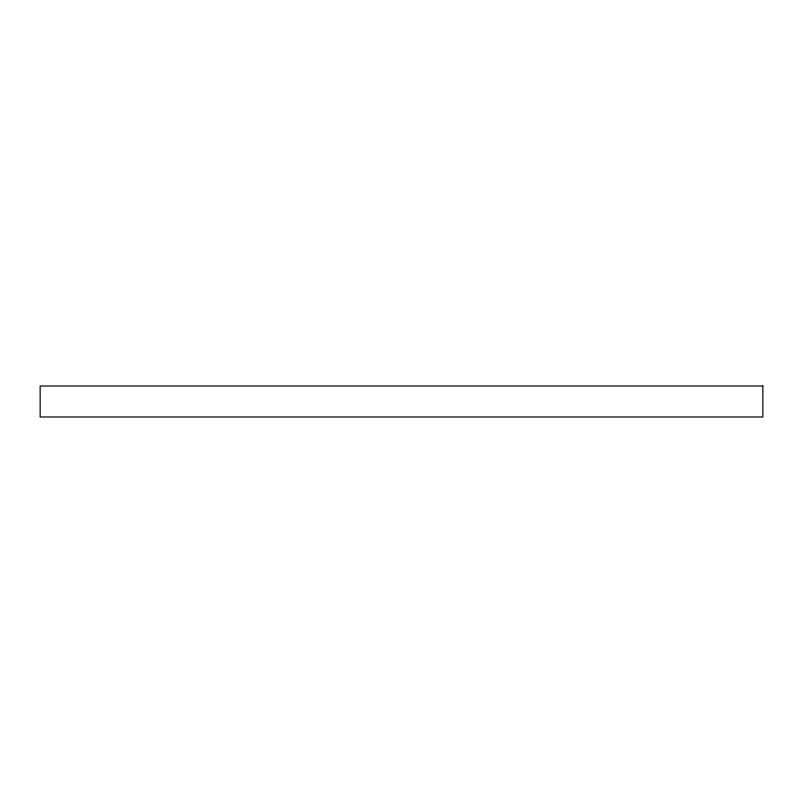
<?xml version="1.0" encoding="UTF-8"?>
<svg xmlns="http://www.w3.org/2000/svg" width="803" height="803" viewBox="0 0 803 803"><rect width="100%" height="100%" fill="white"/><g stroke="black" fill="none" stroke-linecap="round" stroke-linejoin="round"><path stroke-width="1.2" d="M762.85 386.012L40.15 386.012L40.15 416.988L762.85 416.988L762.85 386.012"/></g></svg>
